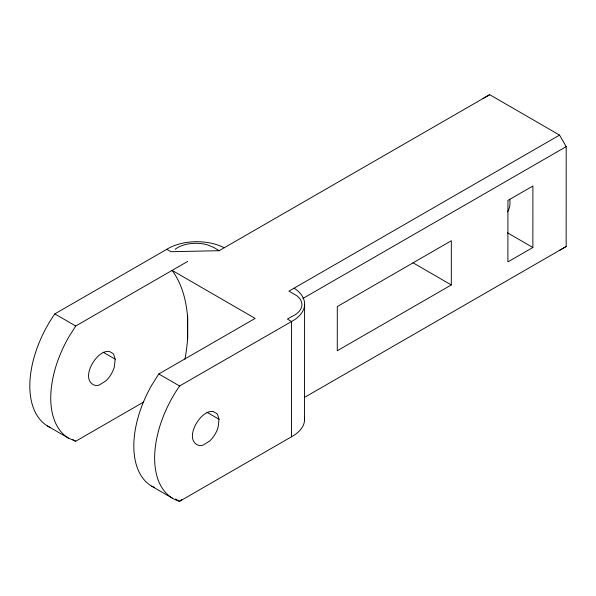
<?xml version="1.0" encoding="UTF-8"?>
<svg xmlns="http://www.w3.org/2000/svg" width="596" height="596" viewBox="0 0 596 596"><rect width="100%" height="100%" fill="white"/><g stroke="black" fill="none" stroke-linecap="round" stroke-linejoin="round"><path stroke-width="0.89" d="M187.643 315.232L187.636 339.765M175.574 499.001L179.582 501.318L291.519 436.771L291.571 321.505A41.347 23.877 0 0 0 294.096 288.173M304.534 420.411L304.593 305.137M451.306 284.948L451.328 240.762L337.299 306.553L337.276 350.739L451.306 284.948L412.924 262.739M532.869 247.489L532.899 186.019L507.926 200.42L507.896 261.897L532.869 247.489L507.434 232.775M304.429 397.443L566.155 246.535L566.2 146.638L559.555 135.106L489.703 94.682L483.051 98.519M115.192 359.202L114.238 367.307A18.811 10.862 -60 0 1 105.835 380.926L99.219 385.083L96.068 385.642C78.277 381.418 95.949 349.375 109.306 351.431L112.875 353.391L113.747 354.531L115.192 359.202L103.123 352.221M219.045 419.271L218.084 427.384A18.811 10.862 -60 0 1 209.68 441.003L203.065 445.152L199.913 445.711C182.123 441.494 199.794 409.452 213.152 411.501L216.72 413.46L217.592 414.607L219.045 419.271L207.035 412.328M187.688 261.398L75.722 325.997L68.473 337.53A88.238 50.913 -60 0 0 68.428 438.097L75.67 441.256L143.718 401.995M187.643 317.996A159.244 91.896 -60 0 0 172.117 270.383L255.148 318.413L158.789 373.983L151.548 385.478A88.327 50.98 -60 0 0 151.526 486.12L172.341 498.144M181.676 499.5L179.582 501.318A88.327 50.98 -60 0 1 179.605 385.977L158.789 373.983M291.519 436.771L295.162 434.536A41.347 23.877 0 0 0 304.429 417.334M50.593 427.63A88.238 50.913 -60 0 1 54.787 313.913L166.798 249.292A41.027 23.698 0 0 1 224.252 247.757M166.798 249.292L170.955 251.698L219.119 250.715L489.703 94.682M559.555 135.106L288.971 291.131L297.121 295.929A26.008 15.027 0 0 1 291.519 316.647L287.414 319.098L291.571 321.505L179.605 385.977M302.865 298.484L566.2 146.638M559.495 250.365L566.155 246.535M151.526 486.12L154.736 487.521M54.787 313.913L75.722 325.997M72.444 439.394L75.67 441.256M219.119 250.715L214.053 247.564L207.535 244.881A26 15.019 0 0 0 175.105 249.284M47.501 425.998L68.428 438.097M187.651 318.353L187.636 337.947A159.244 91.896 -60 0 1 184.984 359.179M509.789 199.206A26.448 15.265 60 0 1 507.487 211.9"/></g></svg>
